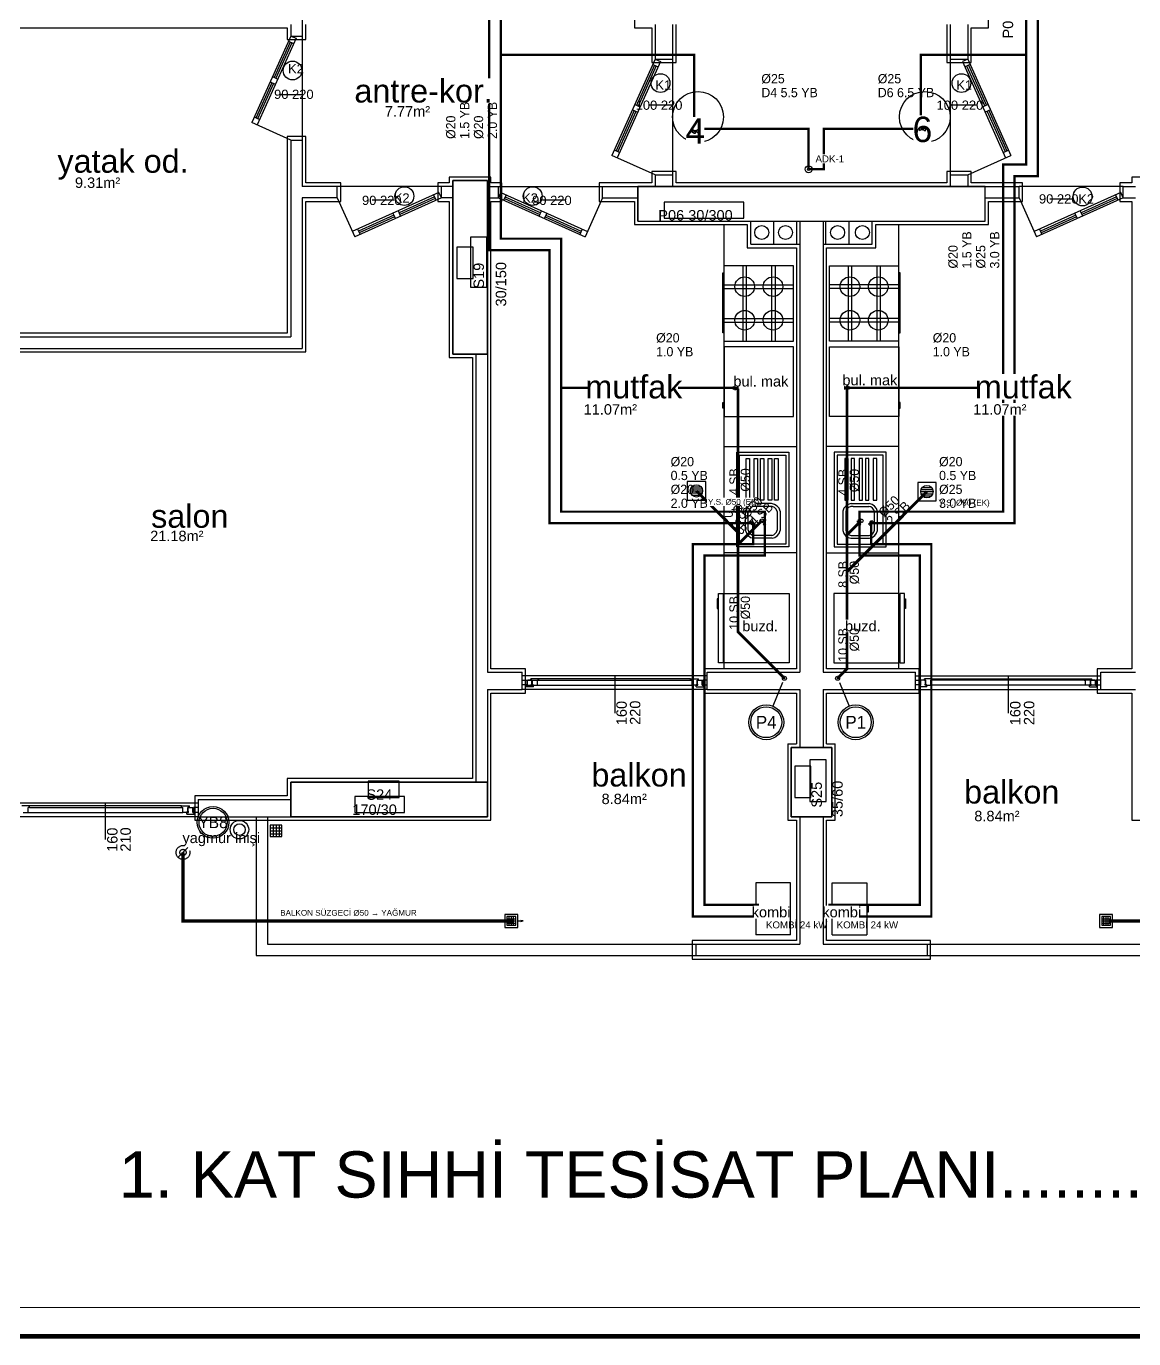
# Model space of a CAD drawing. Header units: centimetres. Extents: x -3962 to 31822, y -2 to 2802.
# Drawn here: x 10532 to 11489, y -2 to 1133 of the extents above; entities that cross this region are included whole.
import ezdxf
from ezdxf.enums import TextEntityAlignment as Align

# ---------------------------------------------------------------- set-up
doc = ezdxf.new("R2010")
doc.units = ezdxf.units.CM
for name, pattern in [('BASMA HATTI', [31, 25, -6]), ('PISSU HATTI', [26, 20, -6]), ('YAGMUR HATTI', [36, 30, -6])]:
    doc.linetypes.add(name, pattern=pattern)
for name, color, linetype in [('ROTAS-CIHAZ', 135, 'CONTINUOUS'), ('ROTAS-KAT-ADI', 1, 'CONTINUOUS'), ('ROTAS-MIMARI', 8, 'CONTINUOUS'), ('ROTAS-MIMARI-KOLON', 8, 'CONTINUOUS'), ('ROTAS-MIMARI-YAZI', 8, 'CONTINUOUS'), ('ROTAS-PAFTA', 7, 'CONTINUOUS'), ('ROTAS-PISSU-BORU-TAVANDAN', 6, 'PISSU HATTI'), ('ROTAS-PISSU-KOLONNO', 211, 'CONTINUOUS'), ('ROTAS-SICAKSU-BORU', 1, 'BASMA HATTI'), ('ROTAS-SOGUKSU-BORU', 5, 'CONTINUOUS'), ('ROTAS-TEFRIS', 15, 'CONTINUOUS'), ('ROTAS-TEMIZSU-CAP', 101, 'CONTINUOUS'), ('ROTAS-VANA', 1, 'CONTINUOUS'), ('ROTAS-YAGMUR-BORUSU', 3, 'YAGMUR HATTI'), ('ROTAS-YAGMUR-BORUSU-CAP', 3, 'CONTINUOUS')]:
    doc.layers.add(name, color=color, linetype=linetype)
doc.styles.add('ROTAS', font='arial.ttf')

# ---------------------------------------------------------------- blocks, each defined once
blk = doc.blocks.new('ROTAS-PIS-SU-CAP-SB')
for tag, p in [('PSCP_001', (0.83, 1.29)), ('PS_001', (0.83, 0.07))]:
    blk.add_attdef(tag, p, '', height=1)
blk = doc.blocks.new('ROTAS-YER-SUZGECI-PLAN')
for p, q in [((-6.7, 0), (6.7, 0)), ((-6.3, 2.3), (6.3, 2.3)), ((-4.9, 4.5), (4.9, 4.5)), ((-6.3, -2.3), (6.3, -2.3)), ((-4.9, -4.5), (4.9, -4.5))]:
    blk.add_line(p, q)
blk.add_lwpolyline([(-10, -10), (10, -10), (10, 10), (-10, 10)], close=True)
blk.add_circle((0, 0), 6.67)
blk = doc.blocks.new('ROTAS-PIS-SU-KOLON')
h = blk.add_hatch(color=256)
h.dxf.hatch_style = 1
h.paths.add_polyline_path([(1.5, 0), (1.5, 0.4), (1.3, 0.8), (1.1, 1.1), (0.8, 1.3), (0.4, 1.5), (0, 1.5), (-0.4, 1.5), (-0.8, 1.3), (-1.1, 1.1), (-1.3, 0.8), (-1.5, 0.4), (-1.5, 0), (-1.5, -0.4), (-1.3, -0.8), (-1.1, -1.1), (-0.8, -1.3), (-0.4, -1.5), (0, -1.5), (0.4, -1.5), (0.8, -1.3), (1.1, -1.1), (1.3, -0.8), (1.5, -0.4)])
blk.add_circle((0, 0), 3.5)
blk = doc.blocks.new('ROTAS-KURESEL-VANA')
for p, q in [((0, 3.1), (0, 8)), ((0, 8), (5.4, 8))]:
    blk.add_line(p, q)
for points in [[(-9, 5.8), (-9, -5), (0, 0.4)], [(9, 5.8), (9, -5), (0, 0.4)]]:
    blk.add_lwpolyline(points, close=True)
blk.add_circle((0, 0.4), 2.71)
blk.add_attdef('CAP', text='', height=10).set_placement((-1.1, 0), align=Align.CENTER)
blk = doc.blocks.new('ROTAS-TEMIZ-SU-CAP-MB')
for tag, p in [('SOCP_001', (0.83, 4.92)), ('SO_001', (0.83, 3.42)), ('SCCP_001', (0.83, 1.92)), ('SC_001', (0.83, 0.42))]:
    blk.add_attdef(tag, p, '', height=1)
blk = doc.blocks.new('ROTAS-SUZGEC')
h = blk.add_hatch(color=256)
h.dxf.hatch_style = 1
h.paths.add_polyline_path([(5, 0), (3.71, 0.32), (3.71, -0.32)])
for p, q in [((-3.82, 1.18), (0.88, 1.18)), ((-2.65, -2.35), (-2.65, 2.35)), ((-1.47, -2.35), (-1.47, 2.35)), ((-0.29, -2.35), (-0.29, 2.35)), ((-3.82, 0), (0.88, 0)), ((-3.82, -1.18), (0.88, -1.18)), ((2.06, 0), (5, 0))]:
    blk.add_line(p, q)
for points in [[(-5, -3.53), (2.06, -3.53), (2.06, 3.53), (-5, 3.53)], [(-3.82, -2.35), (0.88, -2.35), (0.88, 2.35), (-3.82, 2.35)], [(5, 0), (3.71, 0.32), (3.71, -0.32)]]:
    blk.add_lwpolyline(points, close=True)
for tag, p in [('PSCP_001', (-1.25, 0.75)), ('PS_001', (-0.62, -0.5))]:
    blk.add_attdef(tag, p, '', height=1)
blk = doc.blocks.new('ROTAS-KOLON-NO-YAGMUR')
for radius in [27.5, 24.3]:
    blk.add_circle((0, 0), radius)
blk.add_attdef('K', text='', height=20).set_placement((0, 0), align=Align.MIDDLE_CENTER)
blk = doc.blocks.new('ROTAS-KOLON-NO-PIS-SU')
for radius in [27.5, 24.3]:
    blk.add_circle((0, 0), radius)
blk.add_attdef('K', text='', height=20).set_placement((0, 0), align=Align.MIDDLE_CENTER)

msp = doc.modelspace()

# ---------------------------------------------------------------- linework, layer by layer
at = {"layer": 'ROTAS-MIMARI'}
for p, q in [((10770.4, 1154.2), (10770.4, 1124.2)), ((11057.4, 1141.3), (11057.4, 1131.2)), ((11363.4, 1131.2), (11363.4, 1141.3)), ((10435.4, 1131.2), (10757.4, 1131.2)), ((10760.4, 1124.2), (10726.8, 1049.4)), ((10757.4, 1131.2), (10757.4, 1121.2)), ((10760.4, 1134.2), (10760.4, 1124.2)), ((10760.4, 1124.2), (10770.4, 1124.2)), ((10760.4, 1124.2), (10765, 1122.2)), ((10770.4, 1124.2), (10770.4, 1034.2)), ((10773.4, 1121.2), (10773.4, 1134.2)), ((11057.4, 1131.2), (11072.4, 1131.2)), ((11072.4, 1131.2), (11072.4, 1101.2)), ((11075.4, 1134.2), (11075.4, 1104.2)), ((11090.4, 1134.2), (11090.4, 1104.2)), ((11093.4, 1101.2), (11093.4, 1134.2)), ((11327.4, 1134.2), (11327.4, 1101.2)), ((11330.4, 1134.2), (11330.4, 1104.2)), ((11345.4, 1134.2), (11345.4, 1104.2)), ((11348.4, 1101.2), (11348.4, 1131.2)), ((11348.4, 1131.2), (11363.4, 1131.2)), ((10765, 1122.2), (10731.3, 1047.3)), ((10759.8, 1119), (10746.1, 1088.4)), ((10761.3, 1118.4), (10747.5, 1087.8)), ((10757.4, 1121.2), (10773.4, 1121.2)), ((10758.4, 1119.7), (10762.9, 1117.6)), ((11075.4, 1104.2), (11038, 1021)), ((11080, 1102.2), (11042.6, 1019)), ((11072.4, 1101.2), (11093.4, 1101.2)), ((11075.4, 1104.2), (11090.4, 1104.2)), ((11075.4, 1104.2), (11080, 1102.2)), ((11090.4, 1104.2), (11090.4, 1004.2)), ((11327.4, 1101.2), (11348.4, 1101.2)), ((11330.4, 1104.2), (11345.4, 1104.2)), ((11330.4, 1104.2), (11330.4, 1004.2)), ((11345.4, 1104.2), (11340.9, 1102.2)), ((11340.9, 1102.2), (11378.2, 1019)), ((11345.4, 1104.2), (11382.8, 1021)), ((11074.8, 1099), (11059.2, 1064.2)), ((11076.3, 1098.4), (11060.7, 1063.6)), ((11073.4, 1099.7), (11077.9, 1097.6)), ((11347.5, 1099.7), (11342.9, 1097.6)), ((11344.5, 1098.4), (11360.2, 1063.6)), ((11346, 1099), (11361.6, 1064.2)), ((10744, 1083.8), (10730.3, 1053.2)), ((10745.5, 1083.2), (10731.7, 1052.6)), ((10742.6, 1084.5), (10747.1, 1082.5)), ((10744.6, 1089.1), (10749.2, 1087)), ((10751.6, 1073.5), (10770.4, 1073.5)), ((11057.2, 1059.7), (11041.6, 1024.9)), ((11058.6, 1059), (11043, 1024.3)), ((11055.7, 1060.4), (11060.3, 1058.3)), ((11057.7, 1064.9), (11062.3, 1062.9)), ((11090.4, 1064.3), (11070.4, 1064.3)), ((11353.5, 1064.3), (11330.4, 1064.3)), ((11363.1, 1064.9), (11358.5, 1062.9)), ((11365.1, 1060.4), (11360.6, 1058.3)), ((11362.2, 1059), (11377.8, 1024.3)), ((11363.6, 1059.7), (11379.3, 1024.9)), ((10760.4, 1034.2), (10726.8, 1049.4)), ((10733.4, 1051.9), (10728.8, 1053.9)), ((10773.4, 1037.2), (10757.4, 1037.2)), ((10757.4, 1037.2), (10757.4, 867.2)), ((10760.4, 1034.2), (10760.4, 864.2)), ((10760.4, 1034.2), (10770.4, 1034.2)), ((10770.4, 1034.2), (10770.4, 994.2)), ((10773.4, 997.2), (10773.4, 1037.2)), ((11044.6, 1023.5), (11040.1, 1025.6)), ((11376.2, 1023.5), (11380.7, 1025.6)), ((11075.4, 1004.2), (11038, 1021)), ((11345.4, 1004.2), (11382.8, 1021)), ((10933.4, 1002.2), (10897.4, 1002.2)), ((10897.4, 1002.2), (10897.4, 997.2)), ((10933.4, 997.2), (10933.4, 1002.2)), ((11093.4, 1007.2), (11072.4, 1007.2)), ((11072.4, 1007.2), (11072.4, 997.2)), ((11075.4, 1004.2), (11075.4, 994.2)), ((11075.4, 1004.2), (11090.4, 1004.2)), ((11090.4, 1004.2), (11090.4, 994.2)), ((11093.4, 997.2), (11093.4, 1007.2)), ((11348.4, 1007.2), (11327.4, 1007.2)), ((11327.4, 1007.2), (11327.4, 997.2)), ((11330.4, 1004.2), (11345.4, 1004.2)), ((11330.4, 1004.2), (11330.4, 994.2)), ((11345.4, 1004.2), (11345.4, 994.2)), ((11348.4, 997.2), (11348.4, 1007.2)), ((11523.4, 1002.2), (11487.4, 1002.2)), ((11487.4, 1002.2), (11487.4, 997.2)), ((10800.6, 994.2), (10770.4, 994.2)), ((10803.6, 997.2), (10773.4, 997.2)), ((10800.6, 984.2), (10800.6, 994.2)), ((10890.6, 994.2), (10800.6, 994.2)), ((10803.6, 981.2), (10803.6, 997.2)), ((10888.5, 988.8), (10813.6, 955.1)), ((10897.4, 997.2), (10887.6, 997.2)), ((10887.6, 997.2), (10887.6, 981.2)), ((10890.6, 984.2), (10888.5, 988.8)), ((10900.4, 994.2), (10890.6, 994.2)), ((10890.6, 984.2), (10890.6, 994.2)), ((10930.4, 994.2), (10939.9, 994.2)), ((10942.9, 997.2), (10933.4, 997.2)), ((10939.9, 984.2), (10939.9, 994.2)), ((10939.9, 994.2), (11029.9, 994.2)), ((10939.9, 984.2), (10942, 988.8)), ((10942, 988.8), (11016.8, 955.1)), ((10942.9, 981.2), (10942.9, 997.2)), ((11060.4, 997.2), (11026.9, 997.2)), ((11026.9, 997.2), (11026.9, 981.2)), ((11029.9, 994.2), (11060.4, 994.2)), ((11029.9, 984.2), (11029.9, 994.2)), ((11072.4, 997.2), (11060.4, 997.2)), ((11327.4, 997.2), (11093.4, 997.2)), ((11360.4, 997.2), (11348.4, 997.2)), ((11392.9, 997.2), (11360.4, 997.2)), ((11360.4, 994.2), (11389.9, 994.2)), ((11389.9, 984.2), (11389.9, 994.2)), ((11479.9, 994.2), (11389.9, 994.2)), ((11392.9, 981.2), (11392.9, 997.2)), ((11477.9, 988.8), (11403, 955.1)), ((11487.4, 997.2), (11476.9, 997.2)), ((11476.9, 997.2), (11476.9, 981.2)), ((11479.9, 984.2), (11477.9, 988.8)), ((11479.9, 994.2), (11490.4, 994.2)), ((11479.9, 984.2), (11479.9, 994.2)), ((10770.4, 984.2), (10770.4, 854.2)), ((10800.6, 984.2), (10770.4, 984.2)), ((10773.4, 851.2), (10773.4, 981.2)), ((10773.4, 981.2), (10803.6, 981.2)), ((10800.6, 984.2), (10815.7, 950.6)), ((10890.6, 984.2), (10815.7, 950.6)), ((10850.2, 982.4), (10830.9, 982.4)), ((10884.7, 985.1), (10854.1, 971.4)), ((10885.3, 983.7), (10854.7, 969.9)), ((10886, 982.2), (10884, 986.7)), ((10887.6, 981.2), (10897.4, 981.2)), ((10900.4, 984.2), (10890.6, 984.2)), ((10897.4, 981.2), (10897.4, 846.2)), ((10930.4, 984.2), (10939.9, 984.2)), ((10933.4, 846.2), (10933.4, 981.2)), ((10933.4, 981.2), (10942.9, 981.2)), ((10939.9, 984.2), (11014.8, 950.6)), ((10944.5, 982.2), (10946.5, 986.7)), ((10945.1, 983.7), (10975.7, 969.9)), ((10945.8, 985.1), (10976.4, 971.4)), ((10997.3, 982.4), (10977.9, 982.4)), ((11029.9, 984.2), (11014.8, 950.6)), ((11026.9, 981.2), (11057.4, 981.2)), ((11029.9, 984.2), (11060.4, 984.2)), ((11057.4, 981.2), (11057.4, 961.2)), ((11360.4, 984.2), (11389.9, 984.2)), ((11363.4, 961.2), (11363.4, 981.2)), ((11363.4, 981.2), (11392.9, 981.2)), ((11389.9, 984.2), (11405, 950.6)), ((11479.9, 984.2), (11405, 950.6)), ((11435.6, 983.2), (11416.3, 983.2)), ((11474, 985.1), (11443.4, 971.4)), ((11474.7, 983.7), (11444.1, 969.9)), ((11475.4, 982.2), (11473.3, 986.7)), ((11476.9, 981.2), (11487.4, 981.2)), ((11479.9, 984.2), (11490.4, 984.2)), ((11487.4, 981.2), (11487.4, 849.2)), ((10849.5, 969.3), (10818.9, 955.6)), ((10850.2, 967.9), (10819.6, 954.1)), ((10850.9, 966.4), (10848.8, 970.9)), ((10855.4, 968.4), (10853.4, 973)), ((10975.1, 968.4), (10977.1, 973)), ((10979.6, 966.4), (10981.7, 970.9)), ((10980.3, 967.9), (11010.9, 954.1)), ((10980.9, 969.3), (11011.5, 955.6)), ((11438.9, 969.3), (11408.3, 955.6)), ((11439.5, 967.9), (11408.9, 954.1)), ((11440.2, 966.4), (11438.1, 970.9)), ((11444.8, 968.4), (11442.7, 973)), ((10818.2, 957.2), (10820.3, 952.6)), ((11012.3, 957.2), (11010.2, 952.6)), ((11057.4, 961.2), (11154.9, 961.2)), ((11135, 577.2), (11135, 961.2)), ((11154.9, 961.2), (11154.9, 941.2)), ((11157.9, 964.2), (11200.4, 964.2)), ((11157.9, 944.2), (11157.9, 964.2)), ((11157.9, 944.2), (11157.9, 964.2)), ((11157.9, 944.2), (11157.9, 964.2)), ((11157.9, 944.2), (11157.9, 964.2)), ((11177.9, 944.2), (11177.9, 964.2)), ((11197.9, 944.2), (11197.9, 964.2)), ((11200.4, 964.2), (11200.4, 574.2)), ((11220.4, 964.2), (11220.4, 574.2)), ((11220.4, 964.2), (11262.9, 964.2)), ((11222.9, 944.2), (11222.9, 964.2)), ((11242.9, 944.2), (11242.9, 964.2)), ((11262.9, 944.2), (11262.9, 964.2)), ((11262.9, 944.2), (11262.9, 964.2)), ((11262.9, 944.2), (11262.9, 964.2)), ((11262.9, 944.2), (11262.9, 964.2)), ((11262.9, 944.2), (11262.9, 964.2)), ((11265.9, 941.2), (11265.9, 961.2)), ((11265.9, 961.2), (11363.4, 961.2)), ((11285.9, 577.2), (11285.9, 961.2)), ((11407.5, 957.2), (11409.6, 952.6)), ((11157.9, 944.2), (11200.4, 944.2)), ((11220.4, 944.2), (11262.9, 944.2)), ((11154.9, 941.2), (11197.4, 941.2)), ((11197.4, 941.2), (11197.4, 577.2)), ((11223.4, 941.2), (11265.9, 941.2)), ((11223.4, 577.2), (11223.4, 941.2)), ((11133.7, 919.4), (11135, 919.4)), ((11133.7, 877.6), (11133.7, 919.4)), ((11195, 925.5), (11135, 925.5)), ((11135, 860.5), (11135, 925.5)), ((11151.1, 925.5), (11151.1, 860.5)), ((11154.1, 925.5), (11154.1, 860.5)), ((11175.9, 925.5), (11175.9, 860.5)), ((11178.9, 925.5), (11178.9, 860.5)), ((11195, 860.5), (11195, 925.5)), ((11225.9, 860.5), (11225.9, 925.5)), ((11225.9, 925.5), (11285.9, 925.5)), ((11242, 925.5), (11242, 860.5)), ((11245, 925.5), (11245, 860.5)), ((11266.8, 925.5), (11266.8, 860.5)), ((11269.8, 925.5), (11269.8, 860.5)), ((11285.9, 860.5), (11285.9, 925.5)), ((11287.1, 919.4), (11285.9, 919.4)), ((11287.1, 877.6), (11287.1, 919.4)), ((11135, 909), (11195, 909)), ((11285.9, 909), (11225.9, 909)), ((11135, 906), (11195, 906)), ((11285.9, 906), (11225.9, 906)), ((11133.7, 867.6), (11133.7, 877.6)), ((11135, 879.9), (11195, 879.9)), ((11135, 876.9), (11195, 876.9)), ((11285.9, 879.9), (11225.9, 879.9)), ((11285.9, 876.9), (11225.9, 876.9)), ((11287.1, 867.6), (11287.1, 877.6)), ((10435.4, 864.2), (10760.4, 864.2)), ((10757.4, 867.2), (10438.4, 867.2)), ((11135, 867.6), (11133.7, 867.6)), ((11285.9, 867.6), (11287.1, 867.6)), ((10435.4, 854.2), (10770.4, 854.2)), ((10468.4, 851.2), (10773.4, 851.2)), ((11135, 860.5), (11195, 860.5)), ((11195, 855.4), (11135, 855.4)), ((11135, 855.4), (11135, 795.4)), ((11195, 795.4), (11195, 855.4)), ((11285.9, 860.5), (11225.9, 860.5)), ((11225.9, 855.4), (11285.9, 855.4)), ((11225.9, 795.4), (11225.9, 855.4)), ((11285.9, 855.4), (11285.9, 795.4)), ((10897.4, 846.2), (10917.4, 846.2)), ((10917.4, 846.2), (10917.4, 482.2)), ((10920.4, 849.2), (10920.4, 479.2)), ((10930.4, 849.2), (10930.4, 574.2)), ((10933.4, 577.2), (10933.4, 846.2)), ((11487.4, 849.2), (11487.4, 577.2)), ((11133.7, 802.5), (11133.7, 807.5)), ((11133.7, 807.5), (11135, 807.5)), ((11287.1, 807.5), (11285.9, 807.5)), ((11287.1, 802.5), (11287.1, 807.5)), ((11135, 802.5), (11133.7, 802.5)), ((11135, 795.4), (11195, 795.4)), ((11285.9, 795.4), (11225.9, 795.4)), ((11285.9, 802.5), (11287.1, 802.5)), ((11135, 769.3), (11197.4, 769.3)), ((11145.8, 682.5), (11145.8, 764.3)), ((11145.8, 764.3), (11190.8, 764.3)), ((11148.3, 685), (11148.3, 761.8)), ((11148.3, 761.8), (11188.3, 761.8)), ((11188.3, 761.8), (11188.3, 685)), ((11190.8, 764.3), (11190.8, 682.5)), ((11285.9, 769.3), (11223.4, 769.3)), ((11230, 764.3), (11230, 682.5)), ((11275, 764.3), (11230, 764.3)), ((11232.5, 761.8), (11232.5, 685)), ((11272.5, 761.8), (11232.5, 761.8)), ((11272.5, 685), (11272.5, 761.8)), ((11275, 682.5), (11275, 764.3)), ((11154, 723), (11154, 759)), ((11154, 759), (11157, 759)), ((11157, 759), (11157, 723)), ((11160.8, 723), (11160.8, 759)), ((11160.8, 759), (11163.8, 759)), ((11163.8, 759), (11163.8, 723)), ((11166.3, 723), (11166.3, 759)), ((11166.3, 759), (11169.3, 759)), ((11169.3, 759), (11169.3, 723)), ((11173.1, 723), (11173.1, 759)), ((11173.1, 759), (11176.1, 759)), ((11176.1, 759), (11176.1, 723)), ((11178.6, 723), (11178.6, 759)), ((11178.6, 759), (11181.6, 759)), ((11181.6, 759), (11181.6, 723)), ((11239.2, 759), (11239.2, 723)), ((11242.2, 759), (11239.2, 759)), ((11242.2, 723), (11242.2, 759)), ((11244.7, 759), (11244.7, 723)), ((11247.7, 759), (11244.7, 759)), ((11247.7, 723), (11247.7, 759)), ((11251.5, 759), (11251.5, 723)), ((11254.5, 759), (11251.5, 759)), ((11254.5, 723), (11254.5, 759)), ((11257.1, 759), (11257.1, 723)), ((11260.1, 759), (11257.1, 759)), ((11260.1, 723), (11260.1, 759)), ((11263.8, 759), (11263.8, 723)), ((11266.8, 759), (11263.8, 759)), ((11266.8, 723), (11266.8, 759)), ((11157, 723), (11154, 723)), ((11176, 720), (11160.6, 720)), ((11174.3, 717.5), (11160.6, 717.5)), ((11163.8, 723), (11160.8, 723)), ((11169.3, 723), (11166.3, 723)), ((11176.1, 723), (11173.1, 723)), ((11181.6, 723), (11178.6, 723)), ((11239.2, 723), (11242.2, 723)), ((11244.7, 723), (11247.7, 723)), ((11244.8, 720), (11260.2, 720)), ((11246.5, 717.5), (11260.2, 717.5)), ((11251.5, 723), (11254.5, 723)), ((11257.1, 723), (11260.1, 723)), ((11263.8, 723), (11266.8, 723)), ((11153.3, 696.8), (11153.3, 713.2)), ((11155.8, 697.1), (11155.8, 712.9)), ((11180.8, 713.1), (11180.8, 696.9)), ((11183.3, 713.4), (11183.3, 696.6)), ((11237.5, 713.4), (11237.5, 696.6)), ((11240, 713.1), (11240, 696.9)), ((11265, 697.1), (11265, 712.9)), ((11267.5, 696.8), (11267.5, 713.2)), ((11176.2, 692.5), (11160.5, 692.5)), ((11244.6, 692.5), (11260.4, 692.5)), ((11190.8, 682.5), (11145.8, 682.5)), ((11188.3, 685), (11148.3, 685)), ((11176.4, 690), (11160.3, 690)), ((11230, 682.5), (11275, 682.5)), ((11232.5, 685), (11272.5, 685)), ((11244.4, 690), (11260.6, 690)), ((11197.4, 677.5), (11135, 677.5)), ((11223.4, 677.5), (11285.9, 677.5)), ((11130.1, 637.7), (11129, 637.7)), ((11129, 637.7), (11129, 629.3)), ((11130.1, 582.4), (11130.1, 642.4)), ((11130.1, 642.4), (11134, 642.4)), ((11130.1, 629.3), (11130.1, 637.7)), ((11134, 642.4), (11134, 582.4)), ((11135, 637.4), (11134, 637.4)), ((11135, 582.4), (11135, 642.4)), ((11135, 642.4), (11191.1, 642.4)), ((11191.1, 642.4), (11191.1, 582.4)), ((11285.9, 642.4), (11229.7, 642.4)), ((11229.7, 642.4), (11229.7, 582.4)), ((11285.9, 582.4), (11285.9, 642.4)), ((11285.9, 637.4), (11286.8, 637.4)), ((11286.8, 642.4), (11286.8, 582.4)), ((11290.7, 642.4), (11286.8, 642.4)), ((11290.7, 582.4), (11290.7, 642.4)), ((11290.7, 637.7), (11291.8, 637.7)), ((11290.7, 629.3), (11290.7, 637.7)), ((11291.8, 637.7), (11291.8, 629.3)), ((11129, 629.3), (11130.1, 629.3)), ((11291.8, 629.3), (11290.7, 629.3)), ((11134, 582.4), (11130.1, 582.4)), ((11135, 587.4), (11134, 587.4)), ((11191.1, 582.4), (11135, 582.4)), ((11229.7, 582.4), (11285.9, 582.4)), ((11285.9, 587.4), (11286.8, 587.4)), ((11286.8, 582.4), (11290.7, 582.4)), ((10930.4, 574.2), (10960.4, 574.2)), ((10963.4, 577.2), (10933.4, 577.2)), ((10960.4, 559.2), (10960.4, 574.2)), ((11120.4, 571), (10960.4, 571)), ((10963.4, 556.2), (10963.4, 577.2)), ((11106, 568.6), (10968, 568.6)), ((10968, 567.2), (10968, 568.6)), ((10974.8, 568.6), (10968, 568.6)), ((10974.8, 567.2), (10974.8, 568.6)), ((11040.4, 571), (11040.4, 538.7)), ((11106, 567.2), (11106, 568.6)), ((11106, 568.6), (11112.8, 568.6)), ((11112.8, 567.2), (11112.8, 568.6)), ((11197.4, 577.2), (11117.4, 577.2)), ((11117.4, 577.2), (11117.4, 556.2)), ((11120.4, 559.2), (11120.4, 574.2)), ((11120.4, 574.2), (11200.4, 574.2)), ((11220.4, 574.2), (11300.4, 574.2)), ((11303.4, 577.2), (11223.4, 577.2)), ((11300.4, 559.2), (11300.4, 574.2)), ((11300.4, 571), (11460.4, 571)), ((11303.4, 556.2), (11303.4, 577.2)), ((11308, 567.2), (11308, 568.6)), ((11314.8, 568.6), (11308, 568.6)), ((11314.8, 568.6), (11452.8, 568.6)), ((11314.8, 567.2), (11314.8, 568.6)), ((11380.4, 571), (11380.4, 538.7)), ((11446, 567.2), (11446, 568.6)), ((11446, 568.6), (11452.8, 568.6)), ((11452.8, 567.2), (11452.8, 568.6)), ((11487.4, 577.2), (11457.4, 577.2)), ((11457.4, 577.2), (11457.4, 556.2)), ((11460.4, 559.2), (11460.4, 574.2)), ((11460.4, 574.2), (11490.4, 574.2)), ((10930.4, 559.2), (10930.4, 479.2)), ((10930.4, 559.2), (10960.4, 559.2)), ((10933.4, 446.2), (10933.4, 556.2)), ((10933.4, 556.2), (10963.4, 556.2)), ((10960.4, 567.2), (10964.4, 567.2)), ((10964.4, 563.2), (10960.4, 563.2)), ((11120.4, 559.2), (10960.4, 559.2)), ((10963.7, 563), (11107.2, 563)), ((10963.7, 561.6), (10963.7, 563)), ((10964.9, 563), (10963.7, 563)), ((10970.1, 561.6), (10963.7, 561.6)), ((10964.4, 567.2), (10964.4, 563.2)), ((10964.9, 567.2), (11106, 567.2)), ((10968.9, 567.2), (10964.9, 567.2)), ((10964.9, 563), (10964.9, 567.2)), ((10968, 567.2), (10969.2, 567.2)), ((10968.9, 564), (10968.6, 564)), ((10968.6, 563), (10968.6, 564)), ((10970.1, 563), (10968.6, 563)), ((10968.9, 564), (10968.9, 567.2)), ((10969.2, 564), (10969.2, 567.2)), ((10969.5, 564), (10969.2, 564)), ((10969.5, 563.5), (10969.2, 563.5)), ((10969.2, 563), (10969.2, 563.5)), ((10969.2, 563), (10973.6, 563)), ((10969.5, 563.5), (10969.5, 564)), ((10970.1, 561.6), (10970.1, 563)), ((10973.6, 563), (10973.6, 567.2)), ((10974.8, 567.2), (10973.6, 567.2)), ((11106, 567.2), (11107.2, 567.2)), ((11107.2, 563), (11107.2, 567.2)), ((11111.6, 563), (11107.2, 563)), ((11110.7, 561.6), (11110.7, 563)), ((11110.7, 563), (11112.2, 563)), ((11110.7, 561.6), (11117.1, 561.6)), ((11111.3, 563.5), (11111.3, 564)), ((11111.3, 564), (11111.6, 564)), ((11111.3, 563.5), (11111.6, 563.5)), ((11112.8, 567.2), (11111.6, 567.2)), ((11111.6, 564), (11111.6, 567.2)), ((11111.6, 563), (11111.6, 563.5)), ((11111.9, 567.2), (11115.9, 567.2)), ((11111.9, 564), (11111.9, 567.2)), ((11111.9, 564), (11112.2, 564)), ((11112.2, 563), (11112.2, 564)), ((11115.9, 563), (11115.9, 567.2)), ((11115.9, 563), (11117.1, 563)), ((11120.4, 567.2), (11116.4, 567.2)), ((11116.4, 567.2), (11116.4, 563.2)), ((11116.4, 563.2), (11120.4, 563.2)), ((11117.1, 561.6), (11117.1, 563)), ((11117.4, 556.2), (11197.4, 556.2)), ((11120.4, 559.2), (11200.4, 559.2)), ((11197.4, 556.2), (11197.4, 512.2)), ((11200.4, 559.2), (11200.4, 509.2)), ((11220.4, 559.2), (11220.4, 509.2)), ((11220.4, 559.2), (11300.4, 559.2)), ((11223.4, 512.2), (11223.4, 556.2)), ((11223.4, 556.2), (11303.4, 556.2)), ((11300.4, 567.2), (11304.4, 567.2)), ((11304.4, 563.2), (11300.4, 563.2)), ((11300.4, 559.2), (11460.4, 559.2)), ((11303.7, 561.6), (11303.7, 563)), ((11304.9, 563), (11303.7, 563)), ((11310.1, 561.6), (11303.7, 561.6)), ((11304.4, 567.2), (11304.4, 563.2)), ((11308.9, 567.2), (11304.9, 567.2)), ((11304.9, 563), (11304.9, 567.2)), ((11308, 567.2), (11309.2, 567.2)), ((11308.9, 564), (11308.6, 564)), ((11308.6, 563), (11308.6, 564)), ((11310.1, 563), (11308.6, 563)), ((11308.9, 564), (11308.9, 567.2)), ((11309.2, 564), (11309.2, 567.2)), ((11309.5, 564), (11309.2, 564)), ((11309.5, 563.5), (11309.2, 563.5)), ((11309.2, 563), (11309.2, 563.5)), ((11309.2, 563), (11313.6, 563)), ((11309.5, 563.5), (11309.5, 564)), ((11310.1, 561.6), (11310.1, 563)), ((11313.6, 563), (11313.6, 567.2)), ((11314.8, 567.2), (11313.6, 567.2)), ((11457.1, 563), (11313.6, 563)), ((11455.9, 567.2), (11314.8, 567.2)), ((11446, 567.2), (11447.2, 567.2)), ((11447.2, 563), (11447.2, 567.2)), ((11451.6, 563), (11447.2, 563)), ((11450.7, 561.6), (11450.7, 563)), ((11450.7, 563), (11452.2, 563)), ((11450.7, 561.6), (11457.1, 561.6)), ((11451.3, 563.5), (11451.3, 564)), ((11451.3, 564), (11451.6, 564)), ((11451.3, 563.5), (11451.6, 563.5)), ((11452.8, 567.2), (11451.6, 567.2)), ((11451.6, 564), (11451.6, 567.2)), ((11451.6, 563), (11451.6, 563.5)), ((11451.9, 567.2), (11455.9, 567.2)), ((11451.9, 564), (11451.9, 567.2)), ((11451.9, 564), (11452.2, 564)), ((11452.2, 563), (11452.2, 564)), ((11455.9, 563), (11455.9, 567.2)), ((11455.9, 563), (11457.1, 563)), ((11460.4, 567.2), (11456.4, 567.2)), ((11456.4, 567.2), (11456.4, 563.2)), ((11456.4, 563.2), (11460.4, 563.2)), ((11457.1, 561.6), (11457.1, 563)), ((11457.4, 556.2), (11487.4, 556.2)), ((11460.4, 559.2), (11490.4, 559.2)), ((11487.4, 556.2), (11487.4, 482.2)), ((11189.9, 512.2), (11189.9, 446.2)), ((11189.9, 512.2), (11197.4, 512.2)), ((11223.4, 512.2), (11230.9, 512.2)), ((11230.9, 446.2), (11230.9, 512.2)), ((10917.4, 482.2), (10757.4, 482.2)), ((10757.4, 482.2), (10757.4, 467.2)), ((11487.4, 482.2), (11487.4, 446.2)), ((10757.4, 467.2), (10677.4, 467.2)), ((10677.4, 467.2), (10677.4, 446.2)), ((10680.4, 461), (10520.4, 461)), ((10534.8, 458.6), (10528, 458.6)), ((10534.8, 457.2), (10533.6, 457.2)), ((10533.6, 453), (10533.6, 457.2)), ((10666, 458.6), (10534.8, 458.6)), ((10534.8, 457.2), (10534.8, 458.6)), ((10534.8, 457.2), (10666, 457.2)), ((10600.4, 429.6), (10600.4, 461)), ((10666, 457.2), (10666, 458.6)), ((10666, 458.6), (10672.8, 458.6)), ((10666, 457.2), (10667.2, 457.2)), ((10667.2, 453), (10667.2, 457.2)), ((10671.3, 453.5), (10671.3, 454)), ((10671.3, 454), (10671.6, 454)), ((10672.8, 457.2), (10671.6, 457.2)), ((10671.6, 454), (10671.6, 457.2)), ((10671.9, 457.2), (10675.9, 457.2)), ((10671.9, 454), (10671.9, 457.2)), ((10671.9, 454), (10672.2, 454)), ((10672.2, 453), (10672.2, 454)), ((10672.8, 457.2), (10672.8, 458.6)), ((10675.9, 453), (10675.9, 457.2)), ((10680.4, 457.2), (10676.4, 457.2)), ((10676.4, 457.2), (10676.4, 453.2)), ((10680.4, 464.2), (10760.4, 464.2)), ((10680.4, 464.2), (10680.4, 449.2)), ((10680.4, 461), (10680.4, 449.2)), ((10680.4, 449.2), (10520.4, 449.2)), ((10529.2, 453), (10533.6, 453)), ((10533.6, 453), (10667.2, 453)), ((10671.6, 453), (10667.2, 453)), ((10670.7, 451.6), (10670.7, 453)), ((10670.7, 453), (10672.2, 453)), ((10670.7, 451.6), (10677.1, 451.6)), ((10671.3, 453.5), (10671.6, 453.5)), ((10671.6, 453), (10671.6, 453.5)), ((10675.9, 453), (10677.1, 453)), ((10676.4, 453.2), (10680.4, 453.2)), ((10677.1, 451.6), (10677.1, 453)), ((10677.4, 446.2), (10760.4, 446.2)), ((10680.4, 449.2), (10760.4, 449.2)), ((10730.4, 449.2), (10730.4, 329.2)), ((10740.4, 449.2), (10740.4, 339.2)), ((10760.4, 446.2), (10933.4, 446.2)), ((11189.9, 446.2), (11197.4, 446.2)), ((11197.4, 446.2), (11197.4, 342.2)), ((11200.4, 449.2), (11200.4, 339.2)), ((11220.4, 449.2), (11220.4, 339.2)), ((11223.4, 342.2), (11223.4, 446.2)), ((11223.4, 446.2), (11230.9, 446.2)), ((11487.4, 446.2), (11660.4, 446.2)), ((10752.7, 442.1), (10742.7, 442.1)), ((10742.7, 442.1), (10742.7, 432.1)), ((10742.7, 439.6), (10752.7, 439.6)), ((10742.7, 437.1), (10752.7, 437.1)), ((10742.7, 434.6), (10752.7, 434.6)), ((10742.7, 432.1), (10752.7, 432.1)), ((10745.2, 442.1), (10745.2, 432.1)), ((10747.8, 442.1), (10747.8, 432.1)), ((10750.4, 442.1), (10750.4, 432.1)), ((10752.7, 432.1), (10752.7, 442.1)), ((11162.4, 392.2), (11162.4, 347.2)), ((11192.4, 392.2), (11162.4, 392.2)), ((11192.4, 347.2), (11192.4, 392.2)), ((11228.4, 347.2), (11228.4, 392.2)), ((11228.4, 392.2), (11258.4, 392.2)), ((11258.4, 392.2), (11258.4, 347.2)), ((11161.1, 367.2), (11161.1, 372.2)), ((11161.1, 372.2), (11162.4, 372.2)), ((11162.4, 367.2), (11161.1, 367.2)), ((11259.7, 372.2), (11258.4, 372.2)), ((11258.4, 367.2), (11259.7, 367.2)), ((11259.7, 367.2), (11259.7, 372.2)), ((11197.4, 342.2), (11107.4, 342.2)), ((11107.4, 342.2), (11107.4, 326.2)), ((11192.4, 347.2), (11162.4, 347.2)), ((11313.4, 342.2), (11223.4, 342.2)), ((11228.4, 347.2), (11258.4, 347.2)), ((11313.4, 326.2), (11313.4, 342.2)), ((10730.4, 329.2), (11110.4, 329.2)), ((10740.4, 339.2), (11110.4, 339.2)), ((11110.4, 339.2), (11110.4, 329.2)), ((11110.4, 339.2), (11200.4, 339.2)), ((11110.4, 329.2), (11310.4, 329.2)), ((11220.4, 339.2), (11310.4, 339.2)), ((11310.4, 339.2), (11310.4, 329.2)), ((11107.4, 326.2), (11313.4, 326.2))]:
    msp.add_line(p, q, dxfattribs=at)
for points in [[(10900.4, 849.2), (10900.4, 999.2)], [(10900.4, 999.2), (10930.4, 999.2)], [(10930.4, 999.2), (10930.4, 849.2)], [(11060.4, 964.2), (11060.4, 994.2)], [(11060.4, 994.2), (11360.4, 994.2)], [(11360.4, 964.2), (11360.4, 994.2)], [(11060.4, 964.2), (11360.4, 964.2)], [(10930.4, 849.2), (10900.4, 849.2)], [(11160.6, 720), (11158, 719.3), (11155.8, 717.8), (11154.2, 715.7), (11153.3, 713.2)], [(11160.9, 717.5), (11159.1, 717.1), (11157.6, 716.1), (11156.5, 714.7), (11155.8, 712.9)], [(11180.8, 713.1), (11179.9, 715.1), (11178.4, 716.6), (11176.5, 717.4), (11174.3, 717.5)], [(11183.3, 713.4), (11182.4, 715.9), (11180.7, 717.9), (11178.6, 719.3), (11176, 720)], [(11244.8, 720), (11242.2, 719.3), (11240.1, 717.9), (11238.5, 715.9), (11237.5, 713.4)], [(11246.5, 717.5), (11244.3, 717.4), (11242.4, 716.6), (11240.9, 715.1), (11240, 713.1)], [(11265, 712.9), (11264.3, 714.7), (11263.2, 716.1), (11261.7, 717.1), (11259.9, 717.5)], [(11267.5, 713.2), (11266.6, 715.7), (11265, 717.8), (11262.8, 719.3), (11260.2, 720)], [(11153.3, 696.8), (11154.2, 694.4), (11155.7, 692.3), (11157.8, 690.8), (11160.3, 690)], [(11155.8, 697.1), (11156.4, 695.4), (11157.5, 694.1), (11158.8, 693.1), (11160.5, 692.5)], [(11176.2, 692.5), (11177.8, 693.1), (11179.1, 694), (11180.2, 695.3), (11180.8, 696.9)], [(11176.4, 690), (11178.8, 690.8), (11180.9, 692.2), (11182.4, 694.2), (11183.3, 696.6)], [(11237.5, 696.6), (11238.4, 694.2), (11239.9, 692.2), (11242, 690.8), (11244.4, 690)], [(11240, 696.9), (11240.7, 695.3), (11241.7, 694), (11243, 693.1), (11244.6, 692.5)], [(11260.4, 692.5), (11262, 693.1), (11263.4, 694.1), (11264.4, 695.4), (11265, 697.1)], [(11260.6, 690), (11263, 690.8), (11265.1, 692.3), (11266.7, 694.4), (11267.5, 696.8)], [(11192.9, 449.2), (11192.9, 509.2)], [(11192.9, 509.2), (11227.9, 509.2)], [(11227.9, 509.2), (11227.9, 449.2)], [(10760.4, 449.2), (10760.4, 479.2)], [(10760.4, 479.2), (10930.4, 479.2)], [(10930.4, 479.2), (10930.4, 449.2)], [(10730.4, 449.2), (10730.4, 348.8)], [(10930.4, 449.2), (10760.4, 449.2)], [(11227.9, 449.2), (11192.9, 449.2)], [(11310.4, 339.2), (11680.4, 339.2)], [(11310.4, 329.2), (11690.4, 329.2)]]:
    msp.add_lwpolyline(points, dxfattribs=at)
for centre, radius in [((10762, 1094.4), 8.14), ((11080, 1083.5), 8.14), ((11340, 1083.5), 8.14), ((11112.4, 1054.2), 22), ((11308.4, 1054.2), 22), ((10858.6, 985.8), 8.14), ((10969.5, 985.8), 8.14), ((11444.7, 985.5), 8.14), ((11167.4, 954.4), 6.03), ((11188, 954.4), 6.03), ((11233, 954.4), 6.03), ((11254.4, 954.4), 6.03), ((11152.7, 907.5), 8.48), ((11177.2, 907.5), 8.48), ((11243.6, 907.5), 8.48), ((11268.1, 907.5), 8.48), ((11152.7, 878.5), 8.48), ((11177.2, 878.5), 8.48), ((11243.6, 878.5), 8.48), ((11268.1, 878.5), 8.48), ((11167.5, 705.1), 1.68), ((11253.3, 705.1), 1.68), ((10716.1, 438.1), 8), ((10716.1, 438.1), 5)]:
    msp.add_circle(centre, radius, dxfattribs=at)
at = {"layer": 'ROTAS-MIMARI-KOLON'}
for points in [[(10930.4, 999.2), (10900.4, 999.2), (10900.4, 849.2), (10930.4, 849.2), (10930.4, 999.2)], [(11360.4, 964.2), (11360.4, 994.2), (11060.4, 994.2), (11060.4, 964.2), (11360.4, 964.2)], [(11083.1, 966.7), (11152.1, 966.7), (11152.1, 980.7), (11083.1, 980.7), (11083.1, 966.7)], [(10929.8, 907.2), (10929.8, 950.4), (10915.8, 950.4), (10915.8, 907.2), (10929.8, 907.2)], [(10918, 914.7), (10918, 941.7), (10904, 941.7), (10904, 914.7), (10918, 914.7)], [(11227.9, 509.2), (11192.9, 509.2), (11192.9, 449.2), (11227.9, 449.2), (11227.9, 509.2)], [(11209.9, 466), (11209.9, 493), (11196, 493), (11196, 466), (11209.9, 466)], [(11223, 462.4), (11223, 498.5), (11209, 498.5), (11209, 462.4), (11223, 462.4)], [(10930.4, 479.2), (10760.4, 479.2), (10760.4, 449.2), (10930.4, 449.2), (10930.4, 479.2)], [(10827.2, 465.9), (10854.2, 465.9), (10854.2, 479.9), (10827.2, 479.9), (10827.2, 465.9)], [(10815.7, 453), (10858.8, 453), (10858.8, 466.9), (10815.7, 466.9), (10815.7, 453)]]:
    msp.add_lwpolyline(points, dxfattribs=at)
at = {"layer": 'ROTAS-PAFTA'}
for points, const_width in [([(10000, 0), (12500, 0), (12500, 2800), (10000, 2800)], 4), ([(10025, 25), (12475, 25), (12475, 2775), (10025, 2775)], 1)]:
    msp.add_lwpolyline(points, close=True, dxfattribs=dict(at, const_width=const_width))
at = {"layer": 'ROTAS-PISSU-BORU-TAVANDAN', "const_width": 2.5}
for points in [[(11146.9, 819.4), (11146.9, 695)], [(11241.1, 820.4), (11241.1, 692.9)], [(11111, 731), (11146.9, 695.1)], [(11310.2, 730.3), (11241.1, 661.1)], [(11167.5, 705.1), (11146.9, 684.5)], [(11253.3, 705.1), (11241.1, 692.9)], [(11146.9, 695), (11146.9, 684.5)], [(11241.1, 692.9), (11241.1, 661.1)], [(11146.9, 684.5), (11146.9, 609.1), (11187, 569)], [(11241.1, 661.1), (11241.1, 577.1), (11233, 569)]]:
    msp.add_lwpolyline(points, dxfattribs=at)
at = {"layer": 'ROTAS-PISSU-KOLONNO'}
for p, q in [((11185.5, 565.3), (11177.1, 545)), ((11234.5, 565.3), (11242.9, 545))]:
    msp.add_line(p, q, dxfattribs=at)
at = {"layer": 'ROTAS-SICAKSU-BORU', "const_width": 2}
for points in [[(11225, 363), (11314, 363), (11314, 685), (11262, 685), (11262, 703), (11386, 703), (11386, 1003), (11406, 1003), (11406, 1397), (11378, 1397), (11378, 1403), (11478, 1403), (11478, 1535), (11510, 1535), (11510, 1593), (11366, 1593), (11366, 1599), (11462, 1599), (11462, 1708)], [(11165, 363), (11108, 363), (11108, 685), (11160, 685), (11160, 703), (10984, 703), (10984, 939), (10932, 939), (10932, 1261), (10980, 1261), (10980, 1397), (11040, 1397), (11040, 1403), (10944, 1403), (10944, 1583), (10917, 1583)]]:
    msp.add_lwpolyline(points, dxfattribs=at)
at = {"layer": 'ROTAS-SOGUKSU-BORU', "const_width": 2}
for points in [[(11225, 373), (11304, 373), (11304, 675), (11252, 675), (11252, 713), (11376, 713), (11376, 1013), (11396, 1013), (11396, 1387), (11368, 1387), (11368, 1413), (11468, 1413), (11468, 1545), (11500, 1545), (11500, 1583), (11356, 1583), (11356, 1609), (11452, 1609), (11452, 1708)], [(11165, 373), (11118, 373), (11118, 675), (11170, 675), (11170, 713), (10994, 713), (10994, 949), (10942, 949), (10942, 1251), (10990, 1251), (10990, 1387), (11050, 1387), (11050, 1413), (10954, 1413), (10954, 1593), (10917, 1593)], [(11109, 1044), (11109, 1108), (10942, 1108)], [(11305, 1044), (11305, 1108), (11396, 1108)], [(11207.9, 1009), (11207.9, 1044), (11113, 1044), (11113, 1042.1), (11110, 1042.1)], [(11207.9, 1009), (11221, 1009), (11221, 1044), (11301, 1044), (11306.3, 1043.5)], [(11145, 820), (10994, 820)], [(11241, 820), (11376, 820)]]:
    msp.add_lwpolyline(points, dxfattribs=at)
at = {"layer": 'ROTAS-SOGUKSU-BORU'}
for radius in [3, 1.05]:
    msp.add_circle((11207.9, 1009), radius, dxfattribs=at)
at = {"layer": 'ROTAS-YAGMUR-BORUSU'}
msp.add_line((10663.1, 414.2), (10671.5, 422.6), dxfattribs=at)
at = {"layer": 'ROTAS-YAGMUR-BORUSU', "const_width": 3}
for points in [[(10953.4, 359.2), (10667.3, 359.2), (10667.3, 418.4)], [(11467.4, 359.2), (11719.2, 359.2), (11719.2, 418.5)]]:
    msp.add_lwpolyline(points, dxfattribs=at)
at = {"layer": 'ROTAS-YAGMUR-BORUSU'}
for radius in [6, 2.7]:
    msp.add_circle((10667.3, 418.4), radius, dxfattribs=at)

# ---------------------------------------------------------------- block references
at = {"layer": 'ROTAS-TEFRIS'}
ref = msp.add_blockref('ROTAS-TEMIZ-SU-CAP-MB', (11160.5, 1044), dxfattribs=dict(at, xscale=8, yscale=8))
ref.add_attrib('SO_001', 'D4 5.5 YB', (11167.1, 1071.3), dxfattribs={"height": 8})
ref.add_attrib('SOCP_001', 'Ø25', (11167.1, 1083.3), dxfattribs={"height": 8})
ref = msp.add_blockref('ROTAS-TEMIZ-SU-CAP-MB', (11261, 1044), dxfattribs=dict(at, xscale=8, yscale=8))
ref.add_attrib('SO_001', 'D6 6.5 YB', (11267.7, 1071.3), dxfattribs={"height": 8})
ref.add_attrib('SOCP_001', 'Ø25', (11267.7, 1083.3), dxfattribs={"height": 8})
ref = msp.add_blockref('ROTAS-TEMIZ-SU-CAP-MB', (11376, 916.5), dxfattribs=dict(at, xscale=8, yscale=8, rotation=90))
ref.add_attrib('SCCP_001', 'Ø25', (11360.7, 923.2), dxfattribs={"height": 8, "rotation": 90})
ref.add_attrib('SC_001', '3.0 YB', (11372.7, 923.2), dxfattribs={"height": 8, "rotation": 90})
ref.add_attrib('SO_001', '1.5 YB', (11348.7, 923.2), dxfattribs={"height": 8, "rotation": 90})
ref.add_attrib('SOCP_001', 'Ø20', (11336.7, 923.2), dxfattribs={"height": 8, "rotation": 90})
ref = msp.add_blockref('ROTAS-TEMIZ-SU-CAP-MB', (11069.5, 820), dxfattribs=dict(at, xscale=8, yscale=8))
ref.add_attrib('SO_001', '1.0 YB', (11076.2, 847.3), dxfattribs={"height": 8})
ref.add_attrib('SOCP_001', 'Ø20', (11076.2, 859.3), dxfattribs={"height": 8})
ref = msp.add_blockref('ROTAS-TEMIZ-SU-CAP-MB', (11308.5, 820), dxfattribs=dict(at, xscale=8, yscale=8))
ref.add_attrib('SO_001', '1.0 YB', (11315.2, 847.3), dxfattribs={"height": 8})
ref.add_attrib('SOCP_001', 'Ø20', (11315.2, 859.3), dxfattribs={"height": 8})
for p, xscale, yscale, rotation in [((11145, 820), 0.22, 0.22, 180), ((11160, 703), 0.21999999999999997, 0.21999999999999997, 135), ((11170, 704), 0.22, 0.22, 90), ((11252, 704), 0.22, 0.22, 90), ((11262, 703), 0.21999999999999997, 0.21999999999999997, 44.99999999999999)]:
    msp.add_blockref('ROTAS-KURESEL-VANA', p, dxfattribs=dict(at, xscale=xscale, yscale=yscale, rotation=rotation))
for name, p, xscale, yscale in [('ROTAS-KURESEL-VANA', (11241, 820), 0.22, 0.22), ('ROTAS-YER-SUZGECI-PLAN', (11310.2, 730.3), 0.8, 0.8), ('ROTAS-PIS-SU-KOLON', (11187, 569), 0.5, 0.5), ('ROTAS-PIS-SU-KOLON', (11233, 569), 0.5, 0.5), ('ROTAS-SUZGEC', (10953.4, 359.2), 1.6, 1.6), ('ROTAS-SUZGEC', (11467.4, 359.2), 1.6, 1.6)]:
    msp.add_blockref(name, p, dxfattribs=dict(at, xscale=xscale, yscale=yscale))
ref = msp.add_blockref('ROTAS-TEMIZ-SU-CAP-MB', (11314, 713), dxfattribs=dict(at, xscale=8, yscale=8))
ref.add_attrib('SCCP_001', 'Ø25', (11320.7, 728.3), dxfattribs={"height": 8})
ref.add_attrib('SC_001', '3.0 YB', (11320.7, 716.3), dxfattribs={"height": 8})
ref.add_attrib('SO_001', '0.5 YB', (11320.7, 740.3), dxfattribs={"height": 8})
ref.add_attrib('SOCP_001', 'Ø20', (11320.7, 752.3), dxfattribs={"height": 8})
ref = msp.add_blockref('ROTAS-PIS-SU-CAP-SB', (11241.1, 756.7), dxfattribs=dict(at, xscale=8, yscale=8, rotation=-90))
ref.add_attrib('PSCP_001', 'Ø50', dxfattribs={"height": 8, "rotation": 90}).set_placement((11251.4, 750), align=Align.RIGHT)
ref.add_attrib('PS_001', '4 SB', dxfattribs={"height": 8, "rotation": 90}).set_placement((11241.6, 750), align=Align.RIGHT)
ref = msp.add_blockref('ROTAS-PIS-SU-CAP-SB', (11275.6, 695.7), dxfattribs=dict(at, xscale=8, yscale=8, rotation=45))
ref.add_attrib('PSCP_001', 'Ø50', (11273.1, 707.7), dxfattribs={"height": 8, "rotation": 45})
ref.add_attrib('PS_001', '2 SB', (11280, 700.8), dxfattribs={"height": 8, "rotation": 45})
ref = msp.add_blockref('ROTAS-PIS-SU-CAP-SB', (11241.1, 677), dxfattribs=dict(at, xscale=8, yscale=8, rotation=-90))
ref.add_attrib('PSCP_001', 'Ø50', dxfattribs={"height": 8, "rotation": 90}).set_placement((11251.4, 670.4), align=Align.RIGHT)
ref.add_attrib('PS_001', '8 SB', dxfattribs={"height": 8, "rotation": 90}).set_placement((11241.6, 670.4), align=Align.RIGHT)
ref = msp.add_blockref('ROTAS-PIS-SU-CAP-SB', (11146.9, 646.8), dxfattribs=dict(at, xscale=8, yscale=8, rotation=-90))
ref.add_attrib('PSCP_001', 'Ø50', dxfattribs={"height": 8, "rotation": 90}).set_placement((11157.3, 640.1), align=Align.RIGHT)
ref.add_attrib('PS_001', '10 SB', dxfattribs={"height": 8, "rotation": 90}).set_placement((11147.5, 640.1), align=Align.RIGHT)
ref = msp.add_blockref('ROTAS-KOLON-NO-PIS-SU', (11171.3, 531), dxfattribs=dict(at, xscale=0.55, yscale=0.55))
ref.add_attrib('K', 'P4', dxfattribs={"height": 11}).set_placement((11171.3, 531), align=Align.MIDDLE_CENTER)
ref = msp.add_blockref('ROTAS-KOLON-NO-PIS-SU', (11248.7, 531), dxfattribs=dict(at, xscale=0.55, yscale=0.55))
ref.add_attrib('K', 'P1', dxfattribs={"height": 11}).set_placement((11248.7, 531), align=Align.MIDDLE_CENTER)
ref = msp.add_blockref('ROTAS-KOLON-NO-YAGMUR', (10693.3, 444.4), dxfattribs=dict(at, xscale=0.5, yscale=0.5))
ref.add_attrib('K', 'YB8', dxfattribs={"height": 10}).set_placement((10693.3, 444.4), align=Align.MIDDLE_CENTER)

# ---------------------------------------------------------------- texts
at = {"layer": 'ROTAS-CIHAZ', "style": 'ROTAS'}
msp.add_text('Y.S. Ø50 (EK)', height=5, dxfattribs=at).set_placement((11320.2, 718.3))
at = {"layer": 'ROTAS-KAT-ADI', "style": 'ROTAS'}
msp.add_text('1. KAT SIHHİ TESİSAT PLANI..........ÖLÇEK: 1 / 50', height=40, dxfattribs=at).set_placement((11250, 120), align=Align.CENTER)
at = {"layer": 'ROTAS-MIMARI-YAZI', "style": 'ROTAS'}
for s, p in [('P05 305/30', (11380.2, 1154.2)), ('S19', (10922.9, 917)), ('30/150', (10942.1, 909.6)), ('160', (11046.3, 538.9)), ('220', (11058, 539.2)), ('160', (11386.5, 538.8)), ('220', (11398.5, 539)), ('S25', (11214.9, 468.3)), ('35/60', (11232.9, 464.7)), ('160', (10606.2, 429.4)), ('210', (10617.7, 429.6))]:
    msp.add_text(s, height=9, rotation=90, dxfattribs=at).set_placement(p, align=Align.MIDDLE_CENTER)
for s, height, p in [('K2', 8, (10764.9, 1095.9)), ('K1', 8, (11082.4, 1081.8)), ('K1', 8, (11342.4, 1081.8)), ('90 220', 8, (10763.1, 1073.8)), ('100 220', 8, (11078.7, 1064.4)), ('yatak od.', 20, (10615.5, 1016)), ('9.31m²', 9, (10593.5, 997.4)), ('K2', 8, (10856.3, 984.2)), ('K2', 8, (10967.2, 984.2)), ('90 220', 8, (11424.1, 983.4)), ('K2', 8, (11447.8, 983.4)), ('90 220', 8, (10839.1, 982.1)), ('90 220', 8, (10986.1, 982.1)), ('P06 30/300', 9, (11110.2, 969.2)), ('bul. mak', 9, (11166.7, 825.7)), ('bul. mak', 9, (11260.9, 826.7)), ('salon', 20, (10673.2, 709.1)), ('21.18m²', 9, (10662, 692)), ('buzd.', 9, (11166, 614.1)), ('balkon', 20, (11061.4, 485.4)), ('balkon', 20, (11383.5, 470.7)), ('S24', 9, (10837, 468.4)), ('8.84m²', 9, (11048.6, 464.7)), ('170/30', 9, (10832.9, 455.4)), ('8.84m²', 9, (11370.7, 449.9)), ('yağmur inişi', 9, (10700.4, 431))]:
    msp.add_text(s, height=height, dxfattribs=at).set_placement(p, align=Align.MIDDLE_CENTER)
at = {"layer": 'ROTAS-YAGMUR-BORUSU-CAP', "style": 'ROTAS'}
msp.add_text('BALKON SÜZGECİ Ø50 → YAĞMUR', height=5, dxfattribs=at).set_placement((10810.3, 362.2), align=Align.BOTTOM_CENTER)

# ---------------------------------------------------------------- next in the draw order: wipeouts: each hides what was drawn before it
for points in [[(10938.2, 1065.7), (10812.2, 1065.7), (10812.2, 1087.7), (10938.2, 1087.7)], [(11314.1, 1031.5), (11298.4, 1031.5), (11298.4, 1055.5), (11314.1, 1055.5)], [(11117.8, 1030.1), (11102.1, 1030.1), (11102.1, 1054.1), (11117.8, 1054.1)], [(11233.5, 1014), (11212.9, 1014), (11212.9, 1022), (11233.5, 1022)], [(11095.1, 809.9), (11018.7, 809.9), (11018.7, 831.9), (11095.1, 831.9)], [(11431.7, 809.9), (11355.3, 809.9), (11355.3, 831.9), (11431.7, 831.9)], [(11162.3, 718), (11120, 718), (11120, 725), (11162.3, 725)], [(11269.8, 608.6), (11239.9, 608.6), (11239.9, 619.6), (11269.8, 619.6)], [(11190.4, 361.3), (11160.5, 361.3), (11160.5, 372.3), (11190.4, 372.3)], [(11251.5, 361.3), (11221.6, 361.3), (11221.6, 372.3), (11251.5, 372.3)]]:
    msp.add_wipeout(points)

# ---------------------------------------------------------------- next in the draw order: block references
at = {"layer": 'ROTAS-TEFRIS'}
ref = msp.add_blockref('ROTAS-TEMIZ-SU-CAP-MB', (10942, 1028.5), dxfattribs=dict(at, xscale=8, yscale=8, rotation=90))
ref.add_attrib('SCCP_001', 'Ø20', (10926.7, 1035.2), dxfattribs={"height": 8, "rotation": 90})
ref.add_attrib('SC_001', '2.0 YB', (10938.7, 1035.2), dxfattribs={"height": 8, "rotation": 90})
ref.add_attrib('SO_001', '1.5 YB', (10914.7, 1035.2), dxfattribs={"height": 8, "rotation": 90})
ref.add_attrib('SOCP_001', 'Ø20', (10902.7, 1035.2), dxfattribs={"height": 8, "rotation": 90})
ref = msp.add_blockref('ROTAS-TEMIZ-SU-CAP-MB', (11082, 713), dxfattribs=dict(at, xscale=8, yscale=8))
ref.add_attrib('SCCP_001', 'Ø20', (11088.7, 728.3), dxfattribs={"height": 8})
ref.add_attrib('SC_001', '2.0 YB', (11088.7, 716.3), dxfattribs={"height": 8})
ref.add_attrib('SO_001', '0.5 YB', (11088.7, 740.3), dxfattribs={"height": 8})
ref.add_attrib('SOCP_001', 'Ø20', (11088.7, 752.3), dxfattribs={"height": 8})
ref = msp.add_blockref('ROTAS-PIS-SU-CAP-SB', (11146.9, 757.2), dxfattribs=dict(at, xscale=8, yscale=8, rotation=-90))
ref.add_attrib('PSCP_001', 'Ø50', dxfattribs={"height": 8, "rotation": 90}).set_placement((11157.3, 750.5), align=Align.RIGHT)
ref.add_attrib('PS_001', '4 SB', dxfattribs={"height": 8, "rotation": 90}).set_placement((11147.5, 750.5), align=Align.RIGHT)
at = {"layer": 'ROTAS-TEFRIS', "xscale": 0.8, "yscale": 0.8}
msp.add_blockref('ROTAS-YER-SUZGECI-PLAN', (11111, 731), dxfattribs=at)
at = {"layer": 'ROTAS-TEFRIS'}
ref = msp.add_blockref('ROTAS-PIS-SU-CAP-SB', (11129, 713), dxfattribs=dict(at, xscale=8, yscale=8, rotation=-45))
ref.add_attrib('PSCP_001', 'Ø50', (11141, 715.6), dxfattribs={"height": 8, "rotation": 315})
ref.add_attrib('PS_001', '2 SB', (11134, 708.7), dxfattribs={"height": 8, "rotation": 315})
ref = msp.add_blockref('ROTAS-PIS-SU-CAP-SB', (11157.2, 694.8), dxfattribs=dict(at, xscale=8, yscale=8, rotation=45.000000000040444))
ref.add_attrib('PSCP_001', 'Ø50', (11154.7, 706.9), dxfattribs={"height": 8, "rotation": 45})
ref.add_attrib('PS_001', '4 SB', (11161.6, 699.9), dxfattribs={"height": 8, "rotation": 45})
ref = msp.add_blockref('ROTAS-PIS-SU-CAP-SB', (11241.1, 619.1), dxfattribs=dict(at, xscale=8, yscale=8, rotation=-90))
ref.add_attrib('PSCP_001', 'Ø50', dxfattribs={"height": 8, "rotation": 90}).set_placement((11251.4, 612.4), align=Align.RIGHT)
ref.add_attrib('PS_001', '10 SB', dxfattribs={"height": 8, "rotation": 90}).set_placement((11241.6, 612.4), align=Align.RIGHT)
at = {"layer": 'ROTAS-VANA', "xscale": 0.27, "yscale": 0.27}
for p, rotation in [((11306.3, 1043.5), -5.239408718784342), ((11110, 1042.1), 180)]:
    msp.add_blockref('ROTAS-KURESEL-VANA', p, dxfattribs=dict(at, rotation=rotation))

# ---------------------------------------------------------------- next in the draw order: texts
at = {"layer": 'ROTAS-CIHAZ', "style": 'ROTAS'}
for s, height, p in [('Y.S. Ø50 (EK)', 5, (11121, 719)), ('KOMBİ 24 kW', 6, (11171.1, 352.8)), ('KOMBİ 24 kW', 6, (11232.2, 352.8))]:
    msp.add_text(s, height=height, dxfattribs=at).set_placement(p)
at = {"layer": 'ROTAS-MIMARI-YAZI', "style": 'ROTAS'}
for s, height, p in [('antre-kor.', 20, (10875.2, 1076.7)), ('100 220', 8, (11338.7, 1064.4)), ('7.77m²', 9, (10861.3, 1059.1)), ('4', 22, (11110, 1042.1)), ('6', 22, (11306.3, 1043.5)), ('mutfak', 20, (11056.9, 820.9)), ('11.07m²', 9, (11036.6, 801.4)), ('buzd.', 9, (11254.8, 614.1)), ('kombi', 9, (11175.5, 366.8)), ('kombi', 9, (11236.6, 366.8))]:
    msp.add_text(s, height=height, dxfattribs=at).set_placement(p, align=Align.MIDDLE_CENTER)
at = {"layer": 'ROTAS-TEMIZSU-CAP', "style": 'ROTAS'}
msp.add_text('ADK-1', height=6, dxfattribs=at).set_placement((11213.9, 1015))

# ---------------------------------------------------------------- next in the draw order: wipeouts: each hides what was drawn before it
msp.add_wipeout([(11393.7, 795.9), (11352.7, 795.9), (11352.7, 806.9), (11393.7, 806.9)])

# ---------------------------------------------------------------- next in the draw order: texts
at = {"layer": 'ROTAS-MIMARI-YAZI', "style": 'ROTAS'}
for s, height, p in [('mutfak', 20, (11393.5, 820.9)), ('11.07m²', 9, (11373.2, 801.4))]:
    msp.add_text(s, height=height, dxfattribs=at).set_placement(p, align=Align.MIDDLE_CENTER)

doc.saveas('drawing.dxf')
